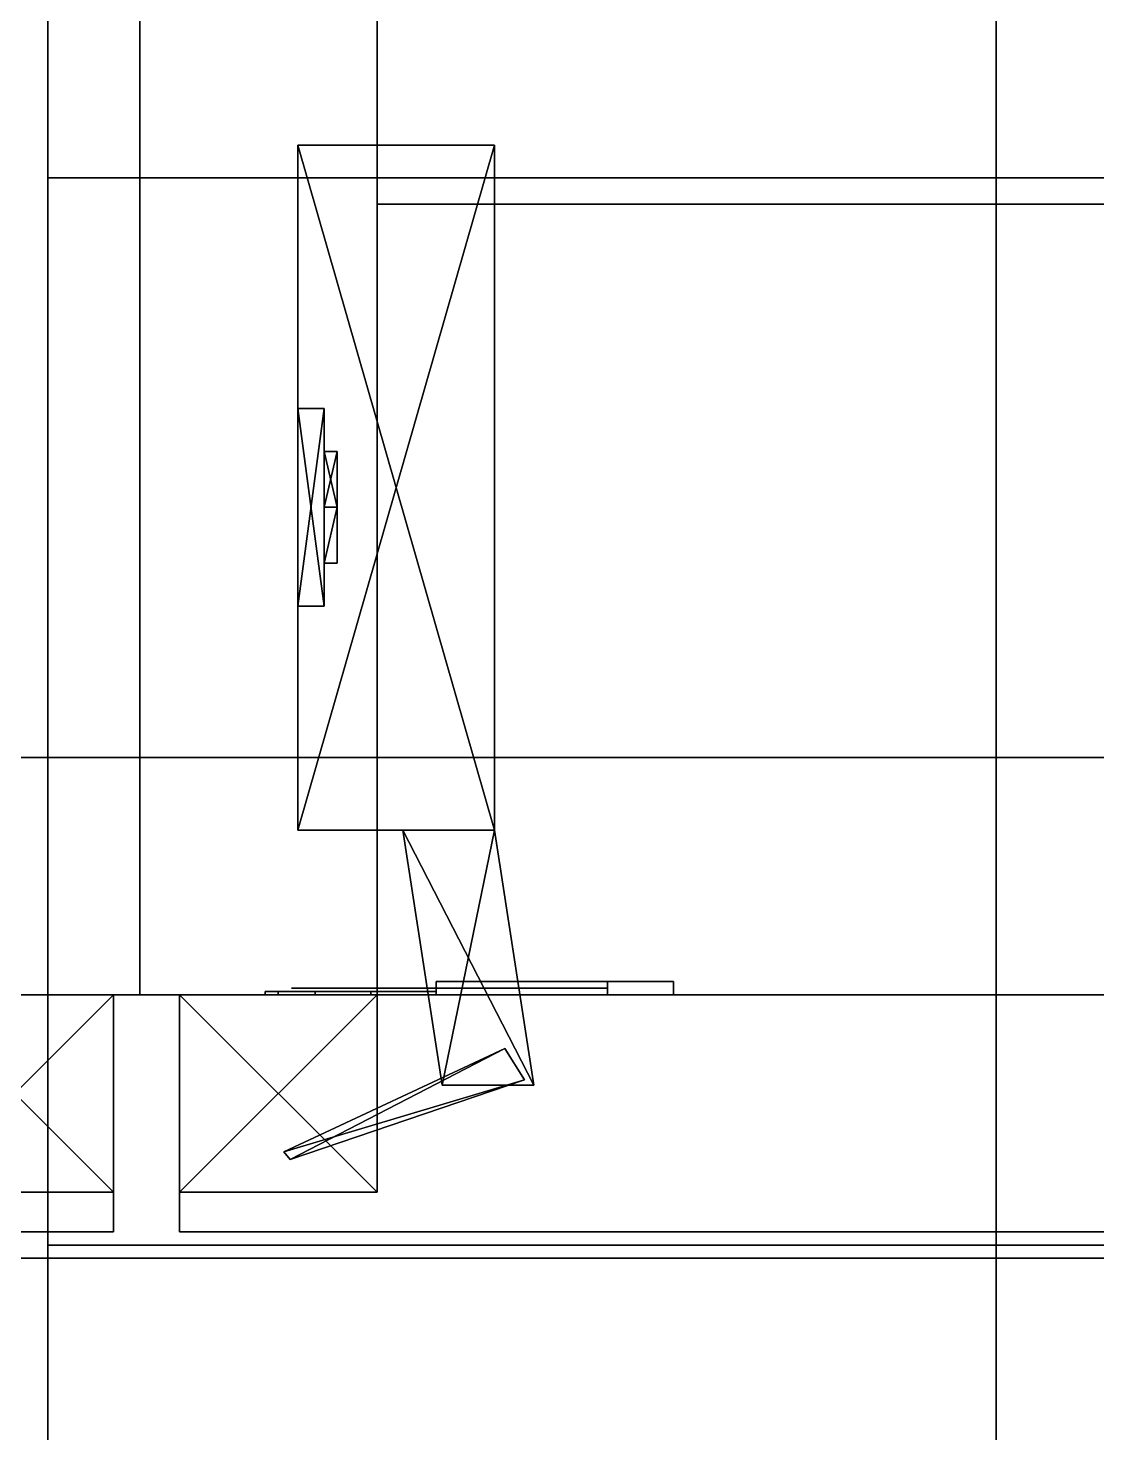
# Model space of a CAD drawing. Extents: x 0 to 7800, y -5130 to 1.
# Drawn here: x 4597.2 to 4678.3, y -752.3 to -645.6 of the extents above; entities that cross this region are included whole.
import ezdxf

# ---------------------------------------------------------------- set-up
doc = ezdxf.new("R2010")
doc.units = 0
for name, color, linetype in [('LAYER0', 7, 'CONTINUOUS'), ('LAYER1089', 253, 'CONTINUOUS'), ('LAYER2', 7, 'CONTINUOUS'), ('LAYER327', 7, 'CONTINUOUS'), ('LAYER352', 253, 'CONTINUOUS'), ('LAYER353', 253, 'CONTINUOUS'), ('LAYER354', 253, 'CONTINUOUS'), ('LAYER373', 7, 'CONTINUOUS'), ('LAYER374', 253, 'CONTINUOUS'), ('LAYER375', 253, 'CONTINUOUS'), ('LAYER376', 253, 'CONTINUOUS'), ('LAYER379', 253, 'CONTINUOUS'), ('LAYER380', 28, 'CONTINUOUS'), ('LAYER381', 253, 'CONTINUOUS'), ('LAYER382', 28, 'CONTINUOUS'), ('LAYER383', 253, 'CONTINUOUS'), ('LAYER384', 253, 'CONTINUOUS'), ('LAYER385', 253, 'CONTINUOUS'), ('LAYER386', 253, 'CONTINUOUS'), ('LAYER435', 7, 'CONTINUOUS'), ('LAYER453', 7, 'CONTINUOUS'), ('LAYER454', 7, 'CONTINUOUS'), ('LAYER456', 7, 'CONTINUOUS'), ('LAYER475', 35, 'CONTINUOUS'), ('LAYER477', 35, 'CONTINUOUS'), ('LAYER907', 2, 'CONTINUOUS')]:
    doc.layers.add(name, color=color, linetype=linetype)

msp = doc.modelspace()

# ---------------------------------------------------------------- linework, layer by layer
at = {"layer": 'LAYER0'}
for points, invisible_edges in [([(2602.693, -4730.002, -5), (4030.693, -289.002, -5), (4825.692, -4730.002, -5), (2602.693, -4730.002, -5)], 3), ([(4825.692, -4730.002), (4030.693, -289.002), (2602.693, -4730.002), (4825.692, -4730.002)], 3), ([(5130.692, -289.002, -5), (4825.692, -1929.002, -5), (4030.693, -289.002, -5), (5130.692, -289.002, -5)], 3), ([(4825.692, -4730.002, -5), (4030.693, -289.002, -5), (4825.692, -1929.002, -5), (4825.692, -4730.002, -5)], 3), ([(4030.693, -289.002), (4825.692, -4730.002), (4825.692, -1929.002), (4030.693, -289.002)], 5), ([(4030.693, -289.002), (4825.692, -1929.002), (5130.692, -289.002), (4030.693, -289.002)], 3)]:
    msp.add_3dface(points, dxfattribs=dict(at, invisible_edges=invisible_edges))
at = {"layer": 'LAYER1089'}
for points, invisible_edges in [([(4598.695, -439, 1432), (3930.695, -739, 1432), (3930.695, -439, 1432), (4598.695, -439, 1432)], 1), ([(3930.695, -739, 1432), (4598.695, -439, 1432), (4598.695, -657, 1432), (3930.695, -739, 1432)], 5), ([(3930.695, -739, 1450), (4598.695, -657, 1450), (3930.695, -439, 1450), (3930.695, -739, 1450)], 3), ([(4598.695, -439, 1450), (3930.695, -439, 1450), (4598.695, -657, 1450), (4598.695, -439, 1450)], 2), ([(4598.695, -439, 1432), (4598.695, -657, 1450), (4598.695, -657, 1432), (4598.695, -439, 1432)], 1), ([(4598.695, -657, 1450), (4598.695, -439, 1432), (4598.695, -439, 1450), (4598.695, -657, 1450)], 1), ([(3930.695, -739, 1432), (4598.695, -657, 1432), (5280.695, -739, 1432), (3930.695, -739, 1432)], 3), ([(4598.695, -657, 1450), (3930.695, -739, 1450), (5280.695, -739, 1450), (4598.695, -657, 1450)], 5), ([(5280.695, -739, 1432), (4598.695, -657, 1432), (5260.695, -657, 1432), (5280.695, -739, 1432)], 5), ([(4598.695, -657, 1450), (5260.695, -657, 1432), (4598.695, -657, 1432), (4598.695, -657, 1450)], 1), ([(5260.695, -657, 1432), (4598.695, -657, 1450), (5260.695, -657, 1450), (5260.695, -657, 1432)], 1), ([(4598.695, -657, 1450), (5280.695, -739, 1450), (5260.695, -657, 1450), (4598.695, -657, 1450)], 3), ([(5280.695, -739, 1450), (3930.695, -739, 1432), (5280.695, -739, 1432), (5280.695, -739, 1450)], 1), ([(3930.695, -739, 1432), (5280.695, -739, 1450), (3930.695, -739, 1450), (3930.695, -739, 1432)], 1)]:
    msp.add_3dface(points, dxfattribs=dict(at, invisible_edges=invisible_edges))
at = {"layer": 'LAYER327', "invisible_edges": 1}
for points in [[(4587.695, -439, 1450), (4605.695, -719, 1450), (4587.695, -719, 1450), (4587.695, -439, 1450)], [(4605.695, -719, 1450), (4587.695, -439, 1450), (4605.695, -439, 1450), (4605.695, -719, 1450)], [(4605.695, -439, 2380), (4587.695, -719, 2380), (4605.695, -719, 2380), (4605.695, -439, 2380)], [(4587.695, -719, 2380), (4605.695, -439, 2380), (4587.695, -439, 2380), (4587.695, -719, 2380)], [(4605.695, -719, 1450), (4605.695, -439, 2380), (4605.695, -719, 2380), (4605.695, -719, 1450)], [(4605.695, -439, 2380), (4605.695, -719, 1450), (4605.695, -439, 1450), (4605.695, -439, 2380)], [(4605.695, -719, 1450), (4587.695, -719, 2380), (4587.695, -719, 1450), (4605.695, -719, 1450)], [(4587.695, -719, 2380), (4605.695, -719, 1450), (4605.695, -719, 2380), (4587.695, -719, 2380)]]:
    msp.add_3dface(points, dxfattribs=at)
at = {"layer": 'LAYER352', "invisible_edges": 1}
for points in [[(4269.695, -719, 2376.99), (4603.695, -719, 1488), (4269.695, -719, 1488), (4269.695, -719, 2376.99)], [(4603.695, -719, 1488), (4269.695, -719, 2376.99), (4603.695, -719, 2376.99), (4603.695, -719, 1488)], [(4269.695, -737, 1488), (4603.695, -719, 1488), (4603.695, -737, 1488), (4269.695, -737, 1488)], [(4603.695, -719, 1488), (4269.695, -737, 1488), (4269.695, -719, 1488), (4603.695, -719, 1488)], [(4269.695, -719, 2376.99), (4603.695, -737, 2376.99), (4603.695, -719, 2376.99), (4269.695, -719, 2376.99)], [(4603.695, -737, 2376.99), (4269.695, -719, 2376.99), (4269.695, -737, 2376.99), (4603.695, -737, 2376.99)], [(4603.695, -737, 2376.99), (4603.695, -719, 1488), (4603.695, -719, 2376.99), (4603.695, -737, 2376.99)], [(4603.695, -719, 1488), (4603.695, -737, 2376.99), (4603.695, -737, 1488), (4603.695, -719, 1488)], [(4603.695, -737, 2376.99), (4269.695, -737, 1488), (4603.695, -737, 1488), (4603.695, -737, 2376.99)], [(4269.695, -737, 1488), (4603.695, -737, 2376.99), (4269.695, -737, 2376.99), (4269.695, -737, 1488)]]:
    msp.add_3dface(points, dxfattribs=at)
at = {"layer": 'LAYER353'}
for points in [[(4603.695, -719, 1488), (4603.695, -719, 1473), (4588.695, -719, 1488), (4603.695, -719, 1488)], [(4588.695, -719, 1488), (4603.695, -719, 1473), (4588.695, -719, 1473), (4588.695, -719, 1488)], [(4603.695, -734, 1488), (4603.695, -719, 1488), (4588.695, -734, 1488), (4603.695, -734, 1488)], [(4588.695, -734, 1488), (4603.695, -719, 1488), (4588.695, -719, 1488), (4588.695, -734, 1488)], [(4588.695, -734, 1473), (4588.695, -719, 1473), (4603.695, -734, 1473), (4588.695, -734, 1473)], [(4603.695, -734, 1473), (4588.695, -719, 1473), (4603.695, -719, 1473), (4603.695, -734, 1473)], [(4603.695, -734, 1488), (4603.695, -734, 1473), (4603.695, -719, 1488), (4603.695, -734, 1488)], [(4603.695, -719, 1488), (4603.695, -734, 1473), (4603.695, -719, 1473), (4603.695, -719, 1488)], [(4588.695, -734, 1488), (4588.695, -734, 1473), (4603.695, -734, 1488), (4588.695, -734, 1488)], [(4603.695, -734, 1488), (4588.695, -734, 1473), (4603.695, -734, 1473), (4603.695, -734, 1488)]]:
    msp.add_3dface(points, dxfattribs=at)
at = {"layer": 'LAYER354'}
for points in [[(4603.695, -719, 1488), (4603.695, -719, 1473), (4588.695, -719, 1488), (4603.695, -719, 1488)], [(4588.695, -719, 1488), (4603.695, -719, 1473), (4588.695, -719, 1473), (4588.695, -719, 1488)], [(4603.695, -734, 1488), (4603.695, -719, 1488), (4588.695, -734, 1488), (4603.695, -734, 1488)], [(4588.695, -734, 1488), (4603.695, -719, 1488), (4588.695, -719, 1488), (4588.695, -734, 1488)], [(4588.695, -734, 1473), (4588.695, -719, 1473), (4603.695, -734, 1473), (4588.695, -734, 1473)], [(4603.695, -734, 1473), (4588.695, -719, 1473), (4603.695, -719, 1473), (4603.695, -734, 1473)], [(4603.695, -734, 1488), (4603.695, -734, 1473), (4603.695, -719, 1488), (4603.695, -734, 1488)], [(4603.695, -719, 1488), (4603.695, -734, 1473), (4603.695, -719, 1473), (4603.695, -719, 1488)], [(4588.695, -734, 1488), (4588.695, -734, 1473), (4603.695, -734, 1488), (4588.695, -734, 1488)], [(4603.695, -734, 1488), (4588.695, -734, 1473), (4603.695, -734, 1473), (4603.695, -734, 1488)]]:
    msp.add_3dface(points, dxfattribs=at)
at = {"layer": 'LAYER373'}
for points, invisible_edges in [([(3930.695, -719, 2380), (3948.695, -701, 2380), (5280.695, -719, 2380), (3930.695, -719, 2380)], 3), ([(5280.695, -701, 2446), (3930.695, -719, 2446), (5280.695, -719, 2446), (5280.695, -701, 2446)], 1), ([(3930.695, -719, 2446), (5280.695, -701, 2446), (3948.695, -701, 2446), (3930.695, -719, 2446)], 5), ([(5280.695, -701, 2380), (5280.695, -719, 2380), (3948.695, -701, 2380), (5280.695, -701, 2380)], 2), ([(3948.695, -701, 2380), (5280.695, -701, 2446), (5280.695, -701, 2380), (3948.695, -701, 2380)], 1), ([(5280.695, -701, 2446), (3948.695, -701, 2380), (3948.695, -701, 2446), (5280.695, -701, 2446)], 1), ([(3930.695, -719, 2446), (5280.695, -719, 2380), (5280.695, -719, 2446), (3930.695, -719, 2446)], 1), ([(5280.695, -719, 2380), (3930.695, -719, 2446), (3930.695, -719, 2380), (5280.695, -719, 2380)], 1)]:
    msp.add_3dface(points, dxfattribs=dict(at, invisible_edges=invisible_edges))
at = {"layer": 'LAYER374', "invisible_edges": 1}
for points in [[(4605.695, -439, 1450), (4623.695, -719, 1450), (4605.695, -719, 1450), (4605.695, -439, 1450)], [(4623.695, -719, 1450), (4605.695, -439, 1450), (4623.695, -439, 1450), (4623.695, -719, 1450)], [(4623.695, -439, 2380), (4605.695, -719, 2380), (4623.695, -719, 2380), (4623.695, -439, 2380)], [(4605.695, -719, 2380), (4623.695, -439, 2380), (4605.695, -439, 2380), (4605.695, -719, 2380)], [(4605.695, -719, 2380), (4605.695, -439, 1450), (4605.695, -719, 1450), (4605.695, -719, 2380)], [(4605.695, -439, 1450), (4605.695, -719, 2380), (4605.695, -439, 2380), (4605.695, -439, 1450)], [(4623.695, -439, 2380), (4623.695, -719, 1450), (4623.695, -439, 1450), (4623.695, -439, 2380)], [(4623.695, -719, 1450), (4623.695, -439, 2380), (4623.695, -719, 2380), (4623.695, -719, 1450)], [(4605.695, -719, 2380), (4623.695, -719, 1450), (4623.695, -719, 2380), (4605.695, -719, 2380)], [(4623.695, -719, 1450), (4605.695, -719, 2380), (4605.695, -719, 1450), (4623.695, -719, 1450)]]:
    msp.add_3dface(points, dxfattribs=at)
at = {"layer": 'LAYER375', "invisible_edges": 1}
for points in [[(5262.695, -659, 2362), (4623.695, -719, 2362), (4623.695, -659, 2362), (5262.695, -659, 2362)], [(4623.695, -719, 2362), (5262.695, -659, 2362), (5262.695, -719, 2362), (4623.695, -719, 2362)], [(4623.695, -659, 2380), (4623.695, -719, 2362), (4623.695, -719, 2380), (4623.695, -659, 2380)], [(4623.695, -719, 2362), (4623.695, -659, 2380), (4623.695, -659, 2362), (4623.695, -719, 2362)], [(4623.695, -659, 2380), (5262.695, -659, 2362), (4623.695, -659, 2362), (4623.695, -659, 2380)], [(5262.695, -659, 2362), (4623.695, -659, 2380), (5262.695, -659, 2380), (5262.695, -659, 2362)], [(5262.695, -719, 2380), (4623.695, -659, 2380), (4623.695, -719, 2380), (5262.695, -719, 2380)], [(4623.695, -659, 2380), (5262.695, -719, 2380), (5262.695, -659, 2380), (4623.695, -659, 2380)], [(5262.695, -719, 2380), (4623.695, -719, 2362), (5262.695, -719, 2362), (5262.695, -719, 2380)], [(4623.695, -719, 2362), (5262.695, -719, 2380), (4623.695, -719, 2380), (4623.695, -719, 2362)]]:
    msp.add_3dface(points, dxfattribs=at)
at = {"layer": 'LAYER376', "invisible_edges": 1}
for points in [[(5262.695, -659, 1450), (4623.695, -719, 1450), (4623.695, -659, 1450), (5262.695, -659, 1450)], [(4623.695, -719, 1450), (5262.695, -659, 1450), (5262.695, -719, 1450), (4623.695, -719, 1450)], [(4623.695, -659, 1468), (4623.695, -719, 1450), (4623.695, -719, 1468), (4623.695, -659, 1468)], [(4623.695, -719, 1450), (4623.695, -659, 1468), (4623.695, -659, 1450), (4623.695, -719, 1450)], [(4623.695, -659, 1468), (5262.695, -659, 1450), (4623.695, -659, 1450), (4623.695, -659, 1468)], [(5262.695, -659, 1450), (4623.695, -659, 1468), (5262.695, -659, 1468), (5262.695, -659, 1450)], [(5262.695, -719, 1468), (4623.695, -659, 1468), (4623.695, -719, 1468), (5262.695, -719, 1468)], [(4623.695, -659, 1468), (5262.695, -719, 1468), (5262.695, -659, 1468), (4623.695, -659, 1468)], [(5262.695, -719, 1468), (4623.695, -719, 1450), (5262.695, -719, 1450), (5262.695, -719, 1468)], [(4623.695, -719, 1450), (5262.695, -719, 1468), (4623.695, -719, 1468), (4623.695, -719, 1450)]]:
    msp.add_3dface(points, dxfattribs=at)
at = {"layer": 'LAYER379', "invisible_edges": 1}
for points in [[(5280.695, -439, -50), (3930.695, -739, -50), (3930.695, -439, -50), (5280.695, -439, -50)], [(3930.695, -739, -50), (5280.695, -439, -50), (5280.695, -739, -50), (3930.695, -739, -50)], [(5280.695, -739, -32), (3930.695, -439, -32), (3930.695, -739, -32), (5280.695, -739, -32)], [(3930.695, -439, -32), (5280.695, -739, -32), (5280.695, -439, -32), (3930.695, -439, -32)], [(5280.695, -739, -32), (3930.695, -739, -50), (5280.695, -739, -50), (5280.695, -739, -32)], [(3930.695, -739, -50), (5280.695, -739, -32), (3930.695, -739, -32), (3930.695, -739, -50)]]:
    msp.add_3dface(points, dxfattribs=at)
at = {"layer": 'LAYER380'}
for points, invisible_edges in [([(4617.194, -718.5, 1558.5), (4617.194, -718.5, 1547.5), (4624.194, -718.5, 1547.5), (4623.984, -718.5, 1558.317)], 4), ([(4623.984, -718.5, 1558.317), (4624.194, -718.5, 1547.5), (4628.194, -718.5, 1544), (4628.194, -718.5, 1562)], 5), ([(4646.194, -718, 1532), (4641.194, -718, 1544), (4628.194, -718, 1544), (4628.194, -718, 1532)], 1), ([(4646.194, -718, 1574), (4641.194, -718, 1562), (4628.194, -718, 1562), (4628.194, -718, 1574)], 1), ([(4628.194, -718.5, 1562), (4628.194, -718.5, 1544), (4641.194, -718.5, 1544), (4641.194, -718.5, 1562)], 1), ([(4646.194, -718, 1574), (4646.194, -718, 1532), (4641.194, -718, 1544), (4641.194, -718, 1562)], 10), ([(4616.184, -718.75, 1548.025), (4615.194, -718.75, 1553), (4617.194, -718.75, 1553), (4617.194, -718.75, 1547.5)], 10), ([(4615.194, -718.75, 1553), (4616.184, -718.75, 1557.975), (4617.194, -718.75, 1558.5), (4617.194, -718.75, 1553)], 10), ([(4619.001, -718.75, 1543.808), (4616.184, -718.75, 1548.025), (4617.194, -718.75, 1547.5), (4620.694, -718.75, 1547.5)], 10), ([(4616.184, -718.75, 1557.975), (4619.001, -718.75, 1562.192), (4620.694, -718.75, 1558.5), (4617.194, -718.75, 1558.5)], 10), ([(4623.219, -718.75, 1540.99), (4619.001, -718.75, 1543.808), (4620.694, -718.75, 1547.5), (4624.194, -718.75, 1547.5)], 10), ([(4619.001, -718.75, 1562.192), (4623.219, -718.75, 1565.01), (4624.194, -718.75, 1558.5), (4620.694, -718.75, 1558.5)], 10), ([(4628.194, -718.75, 1540), (4623.219, -718.75, 1540.99), (4624.194, -718.75, 1547.5), (4628.194, -718.75, 1544)], 2), ([(4623.219, -718.75, 1565.01), (4628.194, -718.75, 1566), (4628.194, -718.75, 1562), (4624.194, -718.75, 1558.5)], 8)]:
    msp.add_3dface(points, dxfattribs=dict(at, invisible_edges=invisible_edges))
for points in [[(4646.194, -718, 1532), (4628.194, -718, 1532), (4628.194, -718, 1532), (4646.194, -718, 1532)], [(4646.194, -718, 1574), (4628.194, -718, 1574), (4628.194, -718, 1574), (4646.194, -718, 1574)], [(4641.194, -718, 1544), (4641.194, -719, 1544), (4628.194, -719, 1544), (4628.194, -718, 1544)], [(4628.194, -718, 1544), (4628.194, -719, 1544), (4628.194, -719, 1532), (4628.194, -718, 1532)], [(4628.194, -718, 1532), (4628.194, -719, 1532), (4646.194, -719, 1532), (4646.194, -718, 1532)], [(4641.194, -718, 1562), (4641.194, -719, 1562), (4628.194, -719, 1562), (4628.194, -718, 1562)], [(4628.194, -718, 1562), (4628.194, -719, 1562), (4628.194, -719, 1574), (4628.194, -718, 1574)], [(4628.194, -718, 1574), (4628.194, -719, 1574), (4646.194, -719, 1574), (4646.194, -718, 1574)], [(4641.194, -718, 1544), (4641.194, -719, 1544), (4641.194, -719, 1562), (4641.194, -718, 1562)], [(4646.194, -718, 1574), (4646.194, -719, 1574), (4646.194, -718, 1574)], [(4646.194, -719, 1532), (4646.194, -719, 1574), (4646.194, -718, 1574), (4646.194, -718, 1532)], [(4628.194, -719, 1544), (4628.194, -719, 1532), (4628.194, -719, 1544)], [(4628.194, -719, 1562), (4628.194, -719, 1574), (4628.194, -719, 1562)], [(4646.194, -719, 1532), (4628.194, -719, 1532), (4628.194, -719, 1574), (4646.194, -719, 1574)], [(4641.194, -719, 1544), (4641.194, -719, 1562), (4641.194, -719, 1544)]]:
    msp.add_3dface(points, dxfattribs=at)
at = {"layer": 'LAYER381'}
for points in [[(4617.694, -654.5, 1546.217), (4632.615, -706.5, 1546.217), (4617.694, -706.5, 1546.217), (4617.694, -654.5, 1546.217)], [(4632.615, -654.5, 1546.217), (4632.615, -706.5, 1546.217), (4617.694, -654.5, 1546.217), (4632.615, -654.5, 1546.217)], [(4617.694, -654.5, 1559.783), (4632.615, -654.5, 1546.217), (4617.694, -654.5, 1546.217), (4617.694, -654.5, 1559.783)], [(4632.615, -654.5, 1559.783), (4632.615, -654.5, 1546.217), (4617.694, -654.5, 1559.783), (4632.615, -654.5, 1559.783)], [(4617.694, -706.5, 1559.783), (4632.615, -654.5, 1559.783), (4617.694, -654.5, 1559.783), (4617.694, -706.5, 1559.783)], [(4632.615, -706.5, 1559.783), (4632.615, -654.5, 1559.783), (4617.694, -706.5, 1559.783), (4632.615, -706.5, 1559.783)], [(4632.615, -654.5, 1546.217), (4632.615, -706.5, 1559.783), (4632.615, -706.5, 1546.217), (4632.615, -654.5, 1546.217)], [(4632.615, -654.5, 1559.783), (4632.615, -706.5, 1559.783), (4632.615, -654.5, 1546.217), (4632.615, -654.5, 1559.783)], [(4617.694, -674.5, 1579), (4617.694, -689.5, 1579), (4619.684, -689.5, 1579), (4617.694, -674.5, 1579)], [(4619.684, -674.5, 1579), (4617.694, -674.5, 1579), (4619.684, -689.5, 1579), (4619.684, -674.5, 1579)], [(4617.694, -674.5, 1527), (4617.694, -674.5, 1579), (4619.684, -674.5, 1579), (4617.694, -674.5, 1527)], [(4619.684, -674.5, 1527), (4617.694, -674.5, 1527), (4619.684, -674.5, 1579), (4619.684, -674.5, 1527)], [(4617.694, -689.5, 1527), (4617.694, -674.5, 1527), (4619.684, -674.5, 1527), (4617.694, -689.5, 1527)], [(4619.684, -689.5, 1527), (4617.694, -689.5, 1527), (4619.684, -674.5, 1527), (4619.684, -689.5, 1527)], [(4619.684, -674.5, 1579), (4619.684, -689.5, 1579), (4619.684, -689.5, 1527), (4619.684, -674.5, 1579)], [(4619.684, -674.5, 1527), (4619.684, -674.5, 1579), (4619.684, -689.5, 1527), (4619.684, -674.5, 1527)], [(4619.684, -682, 1566.291), (4620.678, -677.7574, 1571.087), (4620.678, -682, 1566.291), (4619.684, -682, 1566.291)], [(4619.684, -677.7574, 1571.087), (4620.678, -677.7574, 1571.087), (4619.684, -682, 1566.291), (4619.684, -677.7574, 1571.087)], [(4619.684, -677.7574, 1571.087), (4620.678, -682, 1575.883), (4620.678, -677.7574, 1571.087), (4619.684, -677.7574, 1571.087)], [(4619.684, -682, 1575.883), (4620.678, -682, 1575.883), (4619.684, -677.7574, 1571.087), (4619.684, -682, 1575.883)], [(4619.684, -682, 1566.291), (4619.684, -677.7574, 1571.087), (4619.684, -682, 1575.883), (4619.684, -682, 1566.291)], [(4619.684, -682, 1530.117), (4620.678, -677.7574, 1534.913), (4620.678, -682, 1530.117), (4619.684, -682, 1530.117)], [(4619.684, -677.7574, 1534.913), (4620.678, -677.7574, 1534.913), (4619.684, -682, 1530.117), (4619.684, -677.7574, 1534.913)], [(4619.684, -677.7574, 1534.913), (4620.678, -682, 1539.709), (4620.678, -677.7574, 1534.913), (4619.684, -677.7574, 1534.913)], [(4619.684, -682, 1539.709), (4620.678, -682, 1539.709), (4619.684, -677.7574, 1534.913), (4619.684, -682, 1539.709)], [(4619.684, -682, 1530.117), (4619.684, -677.7574, 1534.913), (4619.684, -682, 1539.709), (4619.684, -682, 1530.117)], [(4620.678, -686.2426, 1571.087), (4620.678, -677.7574, 1571.087), (4620.678, -682, 1575.883), (4620.678, -686.2426, 1571.087)], [(4620.678, -682, 1566.291), (4620.678, -677.7574, 1571.087), (4620.678, -686.2426, 1571.087), (4620.678, -682, 1566.291)], [(4620.678, -686.2426, 1534.913), (4620.678, -677.7574, 1534.913), (4620.678, -682, 1539.709), (4620.678, -686.2426, 1534.913)], [(4620.678, -682, 1530.117), (4620.678, -677.7574, 1534.913), (4620.678, -686.2426, 1534.913), (4620.678, -682, 1530.117)], [(4619.684, -686.2426, 1571.087), (4620.678, -682, 1566.291), (4620.678, -686.2426, 1571.087), (4619.684, -686.2426, 1571.087)], [(4619.684, -682, 1566.291), (4620.678, -682, 1566.291), (4619.684, -686.2426, 1571.087), (4619.684, -682, 1566.291)], [(4619.684, -686.2426, 1571.087), (4619.684, -682, 1566.291), (4619.684, -682, 1575.883), (4619.684, -686.2426, 1571.087)], [(4619.684, -686.2426, 1571.087), (4620.678, -682, 1575.883), (4619.684, -682, 1575.883), (4619.684, -686.2426, 1571.087)], [(4620.678, -686.2426, 1571.087), (4620.678, -682, 1575.883), (4619.684, -686.2426, 1571.087), (4620.678, -686.2426, 1571.087)], [(4619.684, -686.2426, 1534.913), (4620.678, -682, 1530.117), (4620.678, -686.2426, 1534.913), (4619.684, -686.2426, 1534.913)], [(4619.684, -682, 1530.117), (4620.678, -682, 1530.117), (4619.684, -686.2426, 1534.913), (4619.684, -682, 1530.117)], [(4619.684, -686.2426, 1534.913), (4619.684, -682, 1530.117), (4619.684, -682, 1539.709), (4619.684, -686.2426, 1534.913)], [(4619.684, -686.2426, 1534.913), (4620.678, -682, 1539.709), (4619.684, -682, 1539.709), (4619.684, -686.2426, 1534.913)], [(4620.678, -686.2426, 1534.913), (4620.678, -682, 1539.709), (4619.684, -686.2426, 1534.913), (4620.678, -686.2426, 1534.913)], [(4619.684, -689.5, 1579), (4617.694, -689.5, 1579), (4617.694, -689.5, 1527), (4619.684, -689.5, 1579)], [(4619.684, -689.5, 1527), (4619.684, -689.5, 1579), (4617.694, -689.5, 1527), (4619.684, -689.5, 1527)], [(4625.652, -706.5, 1546.217), (4635.6, -725.8654, 1546.217), (4628.636, -725.8654, 1546.217), (4625.652, -706.5, 1546.217)], [(4632.615, -706.5, 1546.217), (4635.6, -725.8654, 1546.217), (4625.652, -706.5, 1546.217), (4632.615, -706.5, 1546.217)], [(4628.636, -725.8654, 1559.783), (4632.615, -706.5, 1559.783), (4625.652, -706.5, 1559.783), (4628.636, -725.8654, 1559.783)], [(4635.6, -725.8654, 1559.783), (4632.615, -706.5, 1559.783), (4628.636, -725.8654, 1559.783), (4635.6, -725.8654, 1559.783)], [(4632.615, -706.5, 1546.217), (4635.6, -725.8654, 1559.783), (4635.6, -725.8654, 1546.217), (4632.615, -706.5, 1546.217)], [(4632.615, -706.5, 1559.783), (4635.6, -725.8654, 1559.783), (4632.615, -706.5, 1546.217), (4632.615, -706.5, 1559.783)], [(4633.386, -723.0754, 1547.348), (4617.103, -731.5, 1547.348), (4616.612, -730.9226, 1547.348), (4633.386, -723.0754, 1547.348)], [(4616.612, -730.9226, 1558.652), (4634.876, -725.4556, 1558.652), (4633.386, -723.0754, 1558.652), (4616.612, -730.9226, 1558.652)], [(4634.876, -725.4556, 1547.348), (4617.103, -731.5, 1547.348), (4633.386, -723.0754, 1547.348), (4634.876, -725.4556, 1547.348)], [(4617.103, -731.5, 1558.652), (4634.876, -725.4556, 1558.652), (4616.612, -730.9226, 1558.652), (4617.103, -731.5, 1558.652)], [(4634.876, -725.4556, 1547.348), (4617.103, -731.5, 1558.652), (4617.103, -731.5, 1547.348), (4634.876, -725.4556, 1547.348)], [(4634.876, -725.4556, 1558.652), (4617.103, -731.5, 1558.652), (4634.876, -725.4556, 1547.348), (4634.876, -725.4556, 1558.652)]]:
    msp.add_3dface(points, dxfattribs=at)
at = {"layer": 'LAYER382'}
for points, invisible_edges in [([(4617.194, -718.5, 2282.5), (4617.194, -718.5, 2271.5), (4624.194, -718.5, 2271.5), (4623.984, -718.5, 2282.317)], 4), ([(4623.984, -718.5, 2282.317), (4624.194, -718.5, 2271.5), (4628.194, -718.5, 2268), (4628.194, -718.5, 2286)], 5), ([(4646.194, -718, 2256), (4641.194, -718, 2268), (4628.194, -718, 2268), (4628.194, -718, 2256)], 1), ([(4646.194, -718, 2298), (4641.194, -718, 2286), (4628.194, -718, 2286), (4628.194, -718, 2298)], 1), ([(4628.194, -718.5, 2286), (4628.194, -718.5, 2268), (4641.194, -718.5, 2268), (4641.194, -718.5, 2286)], 1), ([(4646.194, -718, 2298), (4646.194, -718, 2256), (4641.194, -718, 2268), (4641.194, -718, 2286)], 10), ([(4616.184, -718.75, 2272.025), (4615.194, -718.75, 2277), (4617.194, -718.75, 2277), (4617.194, -718.75, 2271.5)], 10), ([(4615.194, -718.75, 2277), (4616.184, -718.75, 2281.975), (4617.194, -718.75, 2282.5), (4617.194, -718.75, 2277)], 10), ([(4619.001, -718.75, 2267.808), (4616.184, -718.75, 2272.025), (4617.194, -718.75, 2271.5), (4620.694, -718.75, 2271.5)], 10), ([(4616.184, -718.75, 2281.975), (4619.001, -718.75, 2286.192), (4620.694, -718.75, 2282.5), (4617.194, -718.75, 2282.5)], 10), ([(4623.219, -718.75, 2264.99), (4619.001, -718.75, 2267.808), (4620.694, -718.75, 2271.5), (4624.194, -718.75, 2271.5)], 10), ([(4619.001, -718.75, 2286.192), (4623.219, -718.75, 2289.01), (4624.194, -718.75, 2282.5), (4620.694, -718.75, 2282.5)], 10), ([(4628.194, -718.75, 2264), (4623.219, -718.75, 2264.99), (4624.194, -718.75, 2271.5), (4628.194, -718.75, 2268)], 2), ([(4623.219, -718.75, 2289.01), (4628.194, -718.75, 2290), (4628.194, -718.75, 2286), (4624.194, -718.75, 2282.5)], 8)]:
    msp.add_3dface(points, dxfattribs=dict(at, invisible_edges=invisible_edges))
for points in [[(4646.194, -718, 2256), (4628.194, -718, 2256), (4628.194, -718, 2256), (4646.194, -718, 2256)], [(4646.194, -718, 2298), (4628.194, -718, 2298), (4628.194, -718, 2298), (4646.194, -718, 2298)], [(4641.194, -718, 2268), (4641.194, -719, 2268), (4628.194, -719, 2268), (4628.194, -718, 2268)], [(4628.194, -718, 2268), (4628.194, -719, 2268), (4628.194, -719, 2256), (4628.194, -718, 2256)], [(4628.194, -718, 2256), (4628.194, -719, 2256), (4646.194, -719, 2256), (4646.194, -718, 2256)], [(4641.194, -718, 2286), (4641.194, -719, 2286), (4628.194, -719, 2286), (4628.194, -718, 2286)], [(4628.194, -718, 2286), (4628.194, -719, 2286), (4628.194, -719, 2298), (4628.194, -718, 2298)], [(4628.194, -718, 2298), (4628.194, -719, 2298), (4646.194, -719, 2298), (4646.194, -718, 2298)], [(4641.194, -718, 2268), (4641.194, -719, 2268), (4641.194, -719, 2286), (4641.194, -718, 2286)], [(4646.194, -718, 2298), (4646.194, -719, 2298), (4646.194, -718, 2298)], [(4646.194, -719, 2256), (4646.194, -719, 2298), (4646.194, -718, 2298), (4646.194, -718, 2256)], [(4628.194, -719, 2268), (4628.194, -719, 2256), (4628.194, -719, 2268)], [(4628.194, -719, 2286), (4628.194, -719, 2298), (4628.194, -719, 2286)], [(4646.194, -719, 2256), (4628.194, -719, 2256), (4628.194, -719, 2298), (4646.194, -719, 2298)], [(4641.194, -719, 2268), (4641.194, -719, 2286), (4641.194, -719, 2268)]]:
    msp.add_3dface(points, dxfattribs=at)
at = {"layer": 'LAYER383'}
for points in [[(4617.694, -654.5, 2270.217), (4632.615, -706.5, 2270.217), (4617.694, -706.5, 2270.217), (4617.694, -654.5, 2270.217)], [(4632.615, -654.5, 2270.217), (4632.615, -706.5, 2270.217), (4617.694, -654.5, 2270.217), (4632.615, -654.5, 2270.217)], [(4617.694, -654.5, 2283.783), (4632.615, -654.5, 2270.217), (4617.694, -654.5, 2270.217), (4617.694, -654.5, 2283.783)], [(4632.615, -654.5, 2283.783), (4632.615, -654.5, 2270.217), (4617.694, -654.5, 2283.783), (4632.615, -654.5, 2283.783)], [(4617.694, -706.5, 2283.783), (4632.615, -654.5, 2283.783), (4617.694, -654.5, 2283.783), (4617.694, -706.5, 2283.783)], [(4632.615, -706.5, 2283.783), (4632.615, -654.5, 2283.783), (4617.694, -706.5, 2283.783), (4632.615, -706.5, 2283.783)], [(4632.615, -654.5, 2270.217), (4632.615, -706.5, 2283.783), (4632.615, -706.5, 2270.217), (4632.615, -654.5, 2270.217)], [(4632.615, -654.5, 2283.783), (4632.615, -706.5, 2283.783), (4632.615, -654.5, 2270.217), (4632.615, -654.5, 2283.783)], [(4617.694, -674.5, 2303), (4617.694, -689.5, 2303), (4619.684, -689.5, 2303), (4617.694, -674.5, 2303)], [(4619.684, -674.5, 2303), (4617.694, -674.5, 2303), (4619.684, -689.5, 2303), (4619.684, -674.5, 2303)], [(4617.694, -674.5, 2251), (4617.694, -674.5, 2303), (4619.684, -674.5, 2303), (4617.694, -674.5, 2251)], [(4619.684, -674.5, 2251), (4617.694, -674.5, 2251), (4619.684, -674.5, 2303), (4619.684, -674.5, 2251)], [(4617.694, -689.5, 2251), (4617.694, -674.5, 2251), (4619.684, -674.5, 2251), (4617.694, -689.5, 2251)], [(4619.684, -689.5, 2251), (4617.694, -689.5, 2251), (4619.684, -674.5, 2251), (4619.684, -689.5, 2251)], [(4619.684, -674.5, 2303), (4619.684, -689.5, 2303), (4619.684, -689.5, 2251), (4619.684, -674.5, 2303)], [(4619.684, -674.5, 2251), (4619.684, -674.5, 2303), (4619.684, -689.5, 2251), (4619.684, -674.5, 2251)], [(4619.684, -682, 2290.291), (4620.678, -677.7574, 2295.087), (4620.678, -682, 2290.291), (4619.684, -682, 2290.291)], [(4619.684, -677.7574, 2295.087), (4620.678, -677.7574, 2295.087), (4619.684, -682, 2290.291), (4619.684, -677.7574, 2295.087)], [(4619.684, -677.7574, 2295.087), (4620.678, -682, 2299.883), (4620.678, -677.7574, 2295.087), (4619.684, -677.7574, 2295.087)], [(4619.684, -682, 2299.883), (4620.678, -682, 2299.883), (4619.684, -677.7574, 2295.087), (4619.684, -682, 2299.883)], [(4619.684, -682, 2290.291), (4619.684, -677.7574, 2295.087), (4619.684, -682, 2299.883), (4619.684, -682, 2290.291)], [(4619.684, -682, 2254.117), (4620.678, -677.7574, 2258.913), (4620.678, -682, 2254.117), (4619.684, -682, 2254.117)], [(4619.684, -677.7574, 2258.913), (4620.678, -677.7574, 2258.913), (4619.684, -682, 2254.117), (4619.684, -677.7574, 2258.913)], [(4619.684, -677.7574, 2258.913), (4620.678, -682, 2263.709), (4620.678, -677.7574, 2258.913), (4619.684, -677.7574, 2258.913)], [(4619.684, -682, 2263.709), (4620.678, -682, 2263.709), (4619.684, -677.7574, 2258.913), (4619.684, -682, 2263.709)], [(4619.684, -682, 2254.117), (4619.684, -677.7574, 2258.913), (4619.684, -682, 2263.709), (4619.684, -682, 2254.117)], [(4620.678, -686.2426, 2295.087), (4620.678, -677.7574, 2295.087), (4620.678, -682, 2299.883), (4620.678, -686.2426, 2295.087)], [(4620.678, -682, 2290.291), (4620.678, -677.7574, 2295.087), (4620.678, -686.2426, 2295.087), (4620.678, -682, 2290.291)], [(4620.678, -686.2426, 2258.913), (4620.678, -677.7574, 2258.913), (4620.678, -682, 2263.709), (4620.678, -686.2426, 2258.913)], [(4620.678, -682, 2254.117), (4620.678, -677.7574, 2258.913), (4620.678, -686.2426, 2258.913), (4620.678, -682, 2254.117)], [(4619.684, -686.2426, 2295.087), (4620.678, -682, 2290.291), (4620.678, -686.2426, 2295.087), (4619.684, -686.2426, 2295.087)], [(4619.684, -682, 2290.291), (4620.678, -682, 2290.291), (4619.684, -686.2426, 2295.087), (4619.684, -682, 2290.291)], [(4619.684, -686.2426, 2295.087), (4619.684, -682, 2290.291), (4619.684, -682, 2299.883), (4619.684, -686.2426, 2295.087)], [(4619.684, -686.2426, 2295.087), (4620.678, -682, 2299.883), (4619.684, -682, 2299.883), (4619.684, -686.2426, 2295.087)], [(4620.678, -686.2426, 2295.087), (4620.678, -682, 2299.883), (4619.684, -686.2426, 2295.087), (4620.678, -686.2426, 2295.087)], [(4619.684, -686.2426, 2258.913), (4620.678, -682, 2254.117), (4620.678, -686.2426, 2258.913), (4619.684, -686.2426, 2258.913)], [(4619.684, -682, 2254.117), (4620.678, -682, 2254.117), (4619.684, -686.2426, 2258.913), (4619.684, -682, 2254.117)], [(4619.684, -686.2426, 2258.913), (4619.684, -682, 2254.117), (4619.684, -682, 2263.709), (4619.684, -686.2426, 2258.913)], [(4619.684, -686.2426, 2258.913), (4620.678, -682, 2263.709), (4619.684, -682, 2263.709), (4619.684, -686.2426, 2258.913)], [(4620.678, -686.2426, 2258.913), (4620.678, -682, 2263.709), (4619.684, -686.2426, 2258.913), (4620.678, -686.2426, 2258.913)], [(4619.684, -689.5, 2303), (4617.694, -689.5, 2303), (4617.694, -689.5, 2251), (4619.684, -689.5, 2303)], [(4619.684, -689.5, 2251), (4619.684, -689.5, 2303), (4617.694, -689.5, 2251), (4619.684, -689.5, 2251)], [(4625.652, -706.5, 2270.217), (4635.6, -725.8654, 2270.217), (4628.636, -725.8654, 2270.217), (4625.652, -706.5, 2270.217)], [(4632.615, -706.5, 2270.217), (4635.6, -725.8654, 2270.217), (4625.652, -706.5, 2270.217), (4632.615, -706.5, 2270.217)], [(4628.636, -725.8654, 2283.783), (4632.615, -706.5, 2283.783), (4625.652, -706.5, 2283.783), (4628.636, -725.8654, 2283.783)], [(4635.6, -725.8654, 2283.783), (4632.615, -706.5, 2283.783), (4628.636, -725.8654, 2283.783), (4635.6, -725.8654, 2283.783)], [(4632.615, -706.5, 2270.217), (4635.6, -725.8654, 2283.783), (4635.6, -725.8654, 2270.217), (4632.615, -706.5, 2270.217)], [(4632.615, -706.5, 2283.783), (4635.6, -725.8654, 2283.783), (4632.615, -706.5, 2270.217), (4632.615, -706.5, 2283.783)], [(4633.386, -723.0754, 2271.348), (4617.103, -731.5, 2271.348), (4616.612, -730.9226, 2271.348), (4633.386, -723.0754, 2271.348)], [(4616.612, -730.9226, 2282.652), (4634.876, -725.4556, 2282.652), (4633.386, -723.0754, 2282.652), (4616.612, -730.9226, 2282.652)], [(4634.876, -725.4556, 2271.348), (4617.103, -731.5, 2271.348), (4633.386, -723.0754, 2271.348), (4634.876, -725.4556, 2271.348)], [(4617.103, -731.5, 2282.652), (4634.876, -725.4556, 2282.652), (4616.612, -730.9226, 2282.652), (4617.103, -731.5, 2282.652)], [(4634.876, -725.4556, 2271.348), (4617.103, -731.5, 2282.652), (4617.103, -731.5, 2271.348), (4634.876, -725.4556, 2271.348)], [(4634.876, -725.4556, 2282.652), (4617.103, -731.5, 2282.652), (4634.876, -725.4556, 2271.348), (4634.876, -725.4556, 2282.652)]]:
    msp.add_3dface(points, dxfattribs=at)
at = {"layer": 'LAYER384', "invisible_edges": 1}
for points in [[(4942.694, -719, 1488), (4608.694, -719, 2377), (4942.694, -719, 2377), (4942.694, -719, 1488)], [(4608.694, -719, 2377), (4942.694, -719, 1488), (4608.694, -719, 1488), (4608.694, -719, 2377)], [(4942.694, -719, 1488), (4608.694, -737, 1488), (4608.694, -719, 1488), (4942.694, -719, 1488)], [(4608.694, -737, 1488), (4942.694, -719, 1488), (4942.694, -737, 1488), (4608.694, -737, 1488)], [(4608.694, -737, 1488), (4608.694, -719, 2377), (4608.694, -719, 1488), (4608.694, -737, 1488)], [(4608.694, -719, 2377), (4608.694, -737, 1488), (4608.694, -737, 2377), (4608.694, -719, 2377)], [(4942.694, -737, 2377), (4608.694, -719, 2377), (4608.694, -737, 2377), (4942.694, -737, 2377)], [(4608.694, -719, 2377), (4942.694, -737, 2377), (4942.694, -719, 2377), (4608.694, -719, 2377)], [(4608.694, -737, 1488), (4942.694, -737, 2377), (4608.694, -737, 2377), (4608.694, -737, 1488)], [(4942.694, -737, 2377), (4608.694, -737, 1488), (4942.694, -737, 1488), (4942.694, -737, 2377)]]:
    msp.add_3dface(points, dxfattribs=at)
at = {"layer": 'LAYER385'}
for points in [[(4608.694, -719, 1488), (4608.694, -734, 1473), (4608.694, -734, 1488), (4608.694, -719, 1488)], [(4608.694, -719, 1473), (4608.694, -734, 1473), (4608.694, -719, 1488), (4608.694, -719, 1473)], [(4623.694, -719, 1488), (4608.694, -719, 1473), (4608.694, -719, 1488), (4623.694, -719, 1488)], [(4623.694, -719, 1473), (4608.694, -719, 1473), (4623.694, -719, 1488), (4623.694, -719, 1473)], [(4623.694, -734, 1488), (4608.694, -719, 1488), (4608.694, -734, 1488), (4623.694, -734, 1488)], [(4623.694, -719, 1488), (4608.694, -719, 1488), (4623.694, -734, 1488), (4623.694, -719, 1488)], [(4608.694, -734, 1473), (4623.694, -719, 1473), (4623.694, -734, 1473), (4608.694, -734, 1473)], [(4608.694, -719, 1473), (4623.694, -719, 1473), (4608.694, -734, 1473), (4608.694, -719, 1473)], [(4623.694, -734, 1473), (4623.694, -719, 1488), (4623.694, -734, 1488), (4623.694, -734, 1473)], [(4623.694, -719, 1473), (4623.694, -719, 1488), (4623.694, -734, 1473), (4623.694, -719, 1473)], [(4608.694, -734, 1488), (4623.694, -734, 1473), (4623.694, -734, 1488), (4608.694, -734, 1488)], [(4608.694, -734, 1473), (4623.694, -734, 1473), (4608.694, -734, 1488), (4608.694, -734, 1473)]]:
    msp.add_3dface(points, dxfattribs=at)
at = {"layer": 'LAYER386'}
for points in [[(4608.694, -719, 1488), (4608.694, -734, 1473), (4608.694, -734, 1488), (4608.694, -719, 1488)], [(4608.694, -719, 1473), (4608.694, -734, 1473), (4608.694, -719, 1488), (4608.694, -719, 1473)], [(4623.694, -719, 1488), (4608.694, -719, 1473), (4608.694, -719, 1488), (4623.694, -719, 1488)], [(4623.694, -719, 1473), (4608.694, -719, 1473), (4623.694, -719, 1488), (4623.694, -719, 1473)], [(4623.694, -734, 1488), (4608.694, -719, 1488), (4608.694, -734, 1488), (4623.694, -734, 1488)], [(4623.694, -719, 1488), (4608.694, -719, 1488), (4623.694, -734, 1488), (4623.694, -719, 1488)], [(4608.694, -734, 1473), (4623.694, -719, 1473), (4623.694, -734, 1473), (4608.694, -734, 1473)], [(4608.694, -719, 1473), (4623.694, -719, 1473), (4608.694, -734, 1473), (4608.694, -719, 1473)], [(4623.694, -734, 1473), (4623.694, -719, 1488), (4623.694, -734, 1488), (4623.694, -734, 1473)], [(4623.694, -719, 1473), (4623.694, -719, 1488), (4623.694, -734, 1473), (4623.694, -719, 1473)], [(4608.694, -734, 1488), (4623.694, -734, 1473), (4623.694, -734, 1488), (4608.694, -734, 1488)], [(4608.694, -734, 1473), (4623.694, -734, 1473), (4608.694, -734, 1488), (4608.694, -734, 1473)]]:
    msp.add_3dface(points, dxfattribs=at)
at = {"layer": 'LAYER435', "invisible_edges": 1}
for points in [[(4580.695, -439, 180), (4598.695, -819, 180), (4580.695, -819, 180), (4580.695, -439, 180)], [(4598.695, -819, 180), (4580.695, -439, 180), (4598.695, -439, 180), (4598.695, -819, 180)], [(4598.695, -439, 880), (4580.695, -819, 880), (4598.695, -819, 880), (4598.695, -439, 880)], [(4580.695, -819, 880), (4598.695, -439, 880), (4580.695, -439, 880), (4580.695, -819, 880)], [(4598.695, -439, 880), (4598.695, -819, 180), (4598.695, -439, 180), (4598.695, -439, 880)], [(4598.695, -819, 180), (4598.695, -439, 880), (4598.695, -819, 880), (4598.695, -819, 180)]]:
    msp.add_3dface(points, dxfattribs=at)
at = {"layer": 'LAYER453', "invisible_edges": 1}
for points in [[(5262.695, -439, 181), (4598.695, -819, 181), (4598.695, -439, 181), (5262.695, -439, 181)], [(4598.695, -819, 181), (5262.695, -439, 181), (5262.695, -819, 181), (4598.695, -819, 181)], [(4598.695, -439, 199), (4598.695, -819, 181), (4598.695, -819, 199), (4598.695, -439, 199)], [(4598.695, -819, 181), (4598.695, -439, 199), (4598.695, -439, 181), (4598.695, -819, 181)], [(5262.695, -819, 199), (4598.695, -439, 199), (4598.695, -819, 199), (5262.695, -819, 199)], [(4598.695, -439, 199), (5262.695, -819, 199), (5262.695, -439, 199), (4598.695, -439, 199)]]:
    msp.add_3dface(points, dxfattribs=at)
at = {"layer": 'LAYER454', "invisible_edges": 1}
for points in [[(5262.695, -738, 861.5), (4598.695, -818, 861.5), (4598.695, -738, 861.5), (5262.695, -738, 861.5)], [(4598.695, -818, 861.5), (5262.695, -738, 861.5), (5262.695, -818, 861.5), (4598.695, -818, 861.5)], [(4598.695, -738, 879.5), (4598.695, -818, 861.5), (4598.695, -818, 879.5), (4598.695, -738, 879.5)], [(4598.695, -818, 861.5), (4598.695, -738, 879.5), (4598.695, -738, 861.5), (4598.695, -818, 861.5)], [(4598.695, -738, 879.5), (5262.695, -738, 861.5), (4598.695, -738, 861.5), (4598.695, -738, 879.5)], [(5262.695, -738, 861.5), (4598.695, -738, 879.5), (5262.695, -738, 879.5), (5262.695, -738, 861.5)], [(5262.695, -818, 879.5), (4598.695, -738, 879.5), (4598.695, -818, 879.5), (5262.695, -818, 879.5)], [(4598.695, -738, 879.5), (5262.695, -818, 879.5), (5262.695, -738, 879.5), (4598.695, -738, 879.5)]]:
    msp.add_3dface(points, dxfattribs=at)
at = {"layer": 'LAYER456', "invisible_edges": 1}
for points in [[(5262.695, -463.6, 530.5), (4598.695, -799, 530.5), (4598.695, -463.6, 530.5), (5262.695, -463.6, 530.5)], [(4598.695, -799, 530.5), (5262.695, -463.6, 530.5), (5262.695, -799, 530.5), (4598.695, -799, 530.5)], [(4598.695, -463.6, 548.5), (4598.695, -799, 530.5), (4598.695, -799, 548.5), (4598.695, -463.6, 548.5)], [(4598.695, -799, 530.5), (4598.695, -463.6, 548.5), (4598.695, -463.6, 530.5), (4598.695, -799, 530.5)], [(5262.695, -799, 548.5), (4598.695, -463.6, 548.5), (4598.695, -799, 548.5), (5262.695, -799, 548.5)], [(4598.695, -463.6, 548.5), (5262.695, -799, 548.5), (5262.695, -463.6, 548.5), (4598.695, -463.6, 548.5)]]:
    msp.add_3dface(points, dxfattribs=at)
at = {"layer": 'LAYER475'}
for points, invisible_edges in [([(4580.695, -439, 880), (4680.695, -514, 880), (4580.695, -854, 880), (4580.695, -439, 880)], 3), ([(4680.695, -514, 910), (4580.695, -439, 910), (4580.695, -854, 910), (4680.695, -514, 910)], 5), ([(4580.695, -854, 880), (4680.695, -514, 880), (4680.695, -764, 880), (4580.695, -854, 880)], 5), ([(4680.695, -514, 910), (4580.695, -854, 910), (4680.695, -764, 910), (4680.695, -514, 910)], 3)]:
    msp.add_3dface(points, dxfattribs=dict(at, invisible_edges=invisible_edges))
at = {"layer": 'LAYER477'}
for points, invisible_edges in [([(4680.695, -514, 760), (4670.695, -774, 760), (4670.695, -504, 760), (4680.695, -514, 760)], 5), ([(4670.695, -504, 880), (4670.695, -774, 760), (4670.695, -774, 880), (4670.695, -504, 880)], 1), ([(4670.695, -774, 760), (4670.695, -504, 880), (4670.695, -504, 760), (4670.695, -774, 760)], 1), ([(4670.695, -774, 880), (4680.695, -764, 880), (4670.695, -504, 880), (4670.695, -774, 880)], 3), ([(4680.695, -514, 880), (4670.695, -504, 880), (4680.695, -764, 880), (4680.695, -514, 880)], 3), ([(4670.695, -774, 760), (4680.695, -514, 760), (4680.695, -764, 760), (4670.695, -774, 760)], 5)]:
    msp.add_3dface(points, dxfattribs=dict(at, invisible_edges=invisible_edges))
at = {"layer": 'LAYER907'}
for points, invisible_edges in [([(3830.695, -759, 2446), (3880.695, -439, 2446), (7049.695, -759, 2446), (3830.695, -759, 2446)], 3), ([(3880.695, -439, 2657), (3830.695, -759, 2657), (7049.695, -759, 2657), (3880.695, -439, 2657)], 5), ([(7049.695, -759, 2446), (3880.695, -439, 2446), (5280.695, -439, 2446), (7049.695, -759, 2446)], 5), ([(3880.695, -439, 2657), (7049.695, -759, 2657), (5280.695, -439, 2657), (3880.695, -439, 2657)], 3)]:
    msp.add_3dface(points, dxfattribs=dict(at, invisible_edges=invisible_edges))

# ---------------------------------------------------------------- meshes
at = {"layer": 'LAYER2'}
mesh = msp.add_polymesh((14, 2), dxfattribs=at)
for k, corner in enumerate([(1175.695, -1705, 2657), (-0.0002, -1705, 2657), (1175.695, -204, 2657), (1175.695, -1705, 2657), (3880.695, -204, 2657), (1175.695, -204, 2657), (3880.695, -439, 2657), (3880.695, -204, 2657), (5280.695, -439, 2657), (3880.695, -439, 2657), (5280.695, -149, 2657), (5280.695, -439, 2657), (7049.695, -149, 2657), (5280.695, -149, 2657), (7049.695, -289, 2657), (7049.695, -149, 2657), (7649.695, -289, 2657), (7049.695, -289, 2657), (7649.695, -1684, 2657), (7649.695, -289, 2657), (7049.695, -1684, 2657), (7649.695, -1684, 2657), (7049.695, -1779, 2657), (7049.695, -1684, 2657), (3151.695, -1779, 2657), (7049.695, -1779, 2657), (3151.695, -1929, 2657), (7199.695, -1929, 2657)]):
    mesh.set_mesh_vertex(divmod(k, 2), corner)
at = {"layer": 'LAYER380'}
mesh = msp.add_polymesh((2, 9), dxfattribs=at)
for k, corner in enumerate([(4628.194, -718.75, 1540), (4623.219, -718.75, 1540.99), (4619.001, -718.75, 1543.808), (4616.184, -718.75, 1548.025), (4615.194, -718.75, 1553), (4616.184, -718.75, 1557.975), (4619.001, -718.75, 1562.192), (4623.219, -718.75, 1565.01), (4628.194, -718.75, 1566), (4628.194, -719, 1540), (4623.219, -719, 1540.99), (4619.001, -719, 1543.808), (4616.184, -719, 1548.025), (4615.194, -719, 1553), (4616.184, -719, 1557.975), (4619.001, -719, 1562.192), (4623.219, -719, 1565.01), (4628.194, -719, 1566)]):
    mesh.set_mesh_vertex(divmod(k, 9), corner)
at = {"layer": 'LAYER382'}
mesh = msp.add_polymesh((2, 9), dxfattribs=at)
for k, corner in enumerate([(4628.194, -718.75, 2264), (4623.219, -718.75, 2264.99), (4619.001, -718.75, 2267.808), (4616.184, -718.75, 2272.025), (4615.194, -718.75, 2277), (4616.184, -718.75, 2281.975), (4619.001, -718.75, 2286.192), (4623.219, -718.75, 2289.01), (4628.194, -718.75, 2290), (4628.194, -719, 2264), (4623.219, -719, 2264.99), (4619.001, -719, 2267.808), (4616.184, -719, 2272.025), (4615.194, -719, 2277), (4616.184, -719, 2281.975), (4619.001, -719, 2286.192), (4623.219, -719, 2289.01), (4628.194, -719, 2290)]):
    mesh.set_mesh_vertex(divmod(k, 9), corner)

doc.saveas('drawing.dxf')
